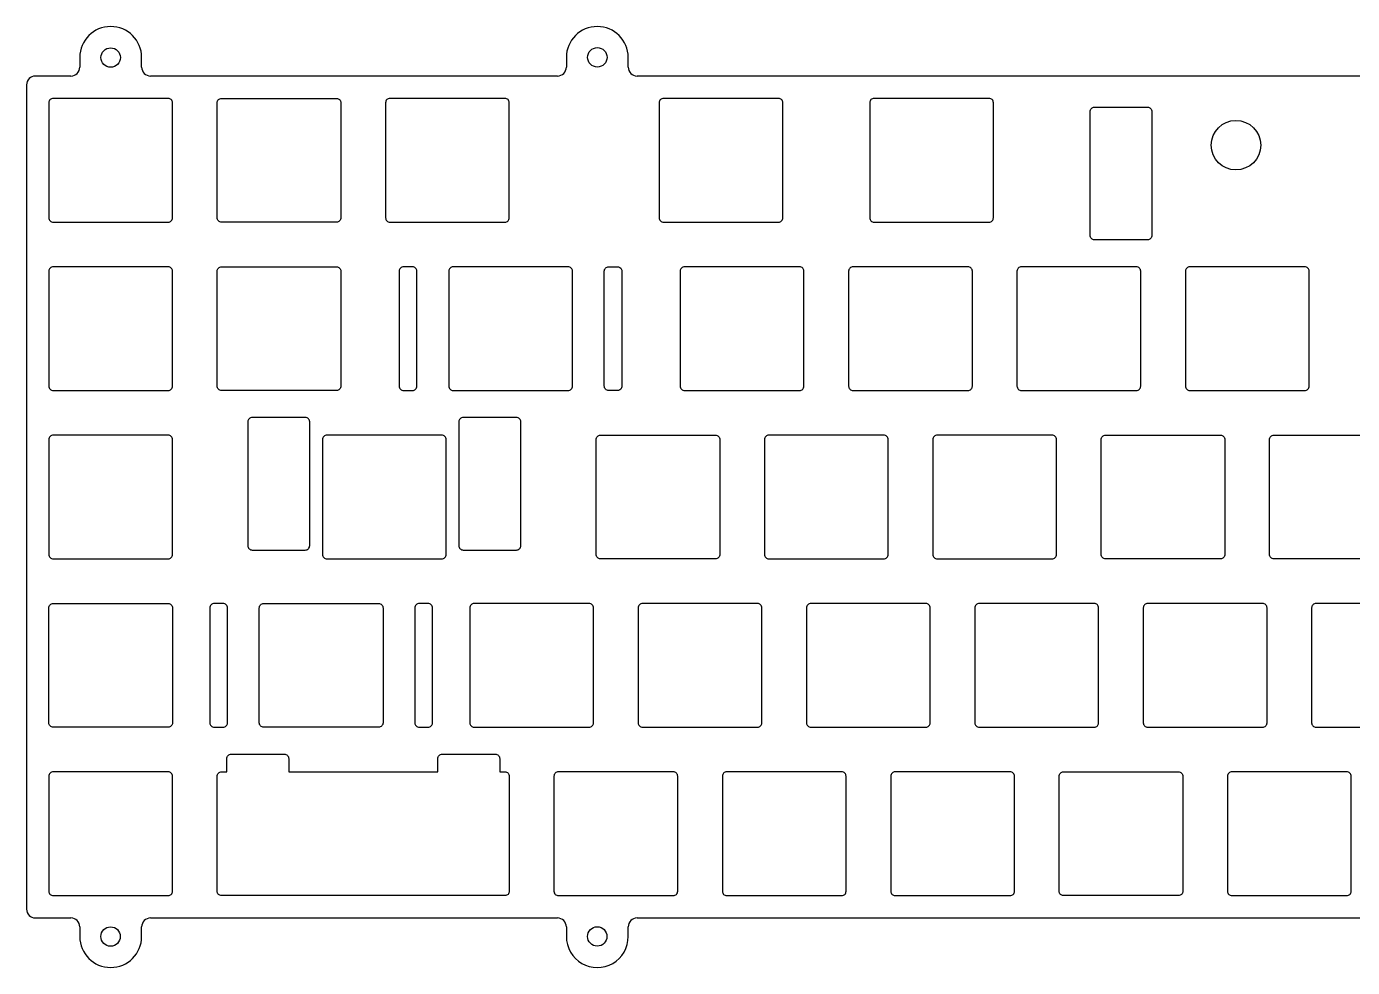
# Model space of a CAD drawing. Header units: millimetres. Extents: x -296 to 9, y 45 to 151.
# Drawn here: x -295.6 to -145.6, y 44.8 to 151.3 of the extents above; entities that cross this region are included whole.
import ezdxf

# ---------------------------------------------------------------- set-up
doc = ezdxf.new("R2010")
doc.units = ezdxf.units.MM
doc.layers.get('0').update_dxf_attribs({"linetype": 'CONTINUOUS'})

msp = doc.modelspace()

# ---------------------------------------------------------------- linework, layer by layer
for p, q in [((-289.588034, 147.78009), (-289.588034, 146.68009)), ((-289.588034, 147.78009), (-289.588034, 146.68009)), ((-282.588034, 146.68009), (-282.588034, 147.78009)), ((-282.588034, 146.68009), (-282.588034, 147.78009)), ((-234.538034, 147.78009), (-234.538034, 146.68009)), ((-234.538034, 147.78009), (-234.538034, 146.68009)), ((-227.538034, 146.68009), (-227.538034, 147.78009)), ((-227.538034, 146.68009), (-227.538034, 147.78009)), ((-290.588034, 145.68009), (-294.613034, 145.68009)), ((-290.588034, 145.68009), (-294.613034, 145.68009)), ((-235.538034, 145.68009), (-281.588034, 145.68009)), ((-235.538034, 145.68009), (-281.588034, 145.68009)), ((-138.188034, 145.68009), (-226.538034, 145.68009)), ((-138.188034, 145.68009), (-226.538034, 145.68009)), ((-295.613034, 144.68009), (-295.613034, 51.430091)), ((-295.613034, 144.68009), (-295.613034, 51.430091)), ((-294.613034, 50.430091), (-290.588034, 50.430091)), ((-294.613034, 50.430091), (-290.588034, 50.430091)), ((-281.588034, 50.430091), (-235.538034, 50.430091)), ((-281.588034, 50.430091), (-235.538034, 50.430091)), ((-226.538034, 50.430091), (-138.188034, 50.430091)), ((-226.538034, 50.430091), (-138.188034, 50.430091)), ((-289.588034, 49.430091), (-289.588034, 48.330091)), ((-289.588034, 49.430091), (-289.588034, 48.330091)), ((-282.588034, 48.330091), (-282.588034, 49.430091)), ((-282.588034, 48.330091), (-282.588034, 49.430091)), ((-234.538034, 49.430091), (-234.538034, 48.330091)), ((-234.538034, 49.430091), (-234.538034, 48.330091)), ((-227.538034, 48.330091), (-227.538034, 49.430091)), ((-227.538034, 48.330091), (-227.538034, 49.430091))]:
    msp.add_line(p, q)
for points in [[(-293.088034, 142.655187), (-293.088034, 129.655186, 0.4142135624), (-292.588034, 129.155186), (-292.101899, 129.155186), (-292.088034, 129.15509), (-280.088034, 129.15509), (-280.074168, 129.155186), (-279.588034, 129.155186, 0.4142135624), (-279.088033, 129.655187), (-279.088034, 142.655187, 0.4142135624), (-279.588035, 143.155186), (-292.588034, 143.155187, 0.4142135624)], [(-293.088034, 142.655187), (-293.088034, 129.655186, 0.4142135624), (-292.588034, 129.155186), (-292.101899, 129.155186), (-292.088034, 129.15509), (-280.088034, 129.15509), (-280.074168, 129.155186), (-279.588034, 129.155186, 0.4142135624), (-279.088033, 129.655187), (-279.088034, 142.655187, 0.4142135624), (-279.588035, 143.155186), (-292.588034, 143.155187, 0.4142135624)], [(-260.038033, 129.655187, -0.4142135624), (-260.538034, 129.155186), (-261.024168, 129.155186), (-261.038034, 129.15509), (-273.038034, 129.15509), (-273.051899, 129.155186), (-273.538034, 129.155186, -0.4142135624), (-274.038034, 129.655186), (-274.038034, 142.655187, -0.4142135624), (-273.538034, 143.155187), (-260.538035, 143.155186, -0.4142135624), (-260.038034, 142.655187)], [(-260.038033, 129.655187, -0.4142135624), (-260.538034, 129.155186), (-261.024168, 129.155186), (-261.038034, 129.15509), (-273.038034, 129.15509), (-273.051899, 129.155186), (-273.538034, 129.155186, -0.4142135624), (-274.038034, 129.655186), (-274.038034, 142.655187, -0.4142135624), (-273.538034, 143.155187), (-260.538035, 143.155186, -0.4142135624), (-260.038034, 142.655187)], [(-241.988034, 129.15509), (-241.974168, 129.155186), (-241.488034, 129.155186, 0.4142135624), (-240.988033, 129.655187), (-240.988034, 142.655187, 0.4142135624), (-241.488035, 143.155186), (-254.488034, 143.155187, 0.4142135624), (-254.988035, 142.655186), (-254.988034, 129.655186, 0.4142135624), (-254.488034, 129.155186), (-254.001899, 129.155186), (-253.988034, 129.15509)], [(-241.988034, 129.15509), (-241.974168, 129.155186), (-241.488034, 129.155186, 0.4142135624), (-240.988033, 129.655187), (-240.988034, 142.655187, 0.4142135624), (-241.488035, 143.155186), (-254.488034, 143.155187, 0.4142135624), (-254.988035, 142.655186), (-254.988034, 129.655186, 0.4142135624), (-254.488034, 129.155186), (-254.001899, 129.155186), (-253.988034, 129.15509)], [(-223.531784, 129.155186), (-223.045649, 129.155186), (-223.031784, 129.15509), (-211.031784, 129.15509), (-211.017918, 129.155186), (-210.531784, 129.155186, 0.4142135624), (-210.031783, 129.655187), (-210.031784, 142.655187, 0.4142135624), (-210.531784, 143.155187), (-223.531784, 143.155187, 0.4142135624), (-224.031785, 142.655186), (-224.031784, 129.655186, 0.4142135624)], [(-223.531784, 129.155186), (-223.045649, 129.155186), (-223.031784, 129.15509), (-211.031784, 129.15509), (-211.017918, 129.155186), (-210.531784, 129.155186, 0.4142135624), (-210.031783, 129.655187), (-210.031784, 142.655187, 0.4142135624), (-210.531784, 143.155187), (-223.531784, 143.155187, 0.4142135624), (-224.031785, 142.655186), (-224.031784, 129.655186, 0.4142135624)], [(-199.233149, 129.155186), (-199.219284, 129.15509), (-187.219284, 129.15509), (-187.205418, 129.155186), (-186.719284, 129.155186, 0.4142135624), (-186.219283, 129.655187), (-186.219284, 142.655187, 0.4142135624), (-186.719285, 143.155186), (-199.719284, 143.155187, 0.4142135624), (-200.219285, 142.655186), (-200.219284, 129.655186, 0.4142135624), (-199.719284, 129.155186)], [(-199.233149, 129.155186), (-199.219284, 129.15509), (-187.219284, 129.15509), (-187.205418, 129.155186), (-186.719284, 129.155186, 0.4142135624), (-186.219283, 129.655187), (-186.219284, 142.655187, 0.4142135624), (-186.719285, 143.155186), (-199.719284, 143.155187, 0.4142135624), (-200.219285, 142.655186), (-200.219284, 129.655186, 0.4142135624), (-199.719284, 129.155186)], [(-168.781784, 142.155187, -0.4142135624), (-168.281784, 141.655187), (-168.281784, 127.655187, -0.4142135624), (-168.781784, 127.155187), (-169.267918, 127.155186), (-169.281784, 127.15509), (-174.281784, 127.15509), (-174.295649, 127.155186), (-174.781785, 127.155186, -0.4142135624), (-175.281784, 127.655187), (-175.281784, 141.655187, -0.4142135624), (-174.781784, 142.155187)], [(-168.781784, 142.155187, -0.4142135624), (-168.281784, 141.655187), (-168.281784, 127.655187, -0.4142135624), (-168.781784, 127.155187), (-169.267918, 127.155186), (-169.281784, 127.15509), (-174.281784, 127.15509), (-174.295649, 127.155186), (-174.781785, 127.155186, -0.4142135624), (-175.281784, 127.655187), (-175.281784, 141.655187, -0.4142135624), (-174.781784, 142.155187)], [(-293.088034, 123.605186), (-293.088034, 110.605187, 0.4142135624), (-292.588035, 110.105186), (-292.101899, 110.105187), (-292.088034, 110.10509), (-280.088034, 110.10509), (-280.074168, 110.105187), (-279.588034, 110.105187, 0.4142135624), (-279.088034, 110.605187), (-279.088034, 123.605186, 0.4142135624), (-279.588033, 124.105187), (-292.588034, 124.105186, 0.4142135624)], [(-293.088034, 123.605186), (-293.088034, 110.605187, 0.4142135624), (-292.588035, 110.105186), (-292.101899, 110.105187), (-292.088034, 110.10509), (-280.088034, 110.10509), (-280.074168, 110.105187), (-279.588034, 110.105187, 0.4142135624), (-279.088034, 110.605187), (-279.088034, 123.605186, 0.4142135624), (-279.588033, 124.105187), (-292.588034, 124.105186, 0.4142135624)], [(-273.538035, 110.105186, -0.4142135624), (-274.038034, 110.605187), (-274.038034, 123.605186, -0.4142135624), (-273.538034, 124.105186), (-260.538033, 124.105187, -0.4142135624), (-260.038034, 123.605186), (-260.038034, 110.605187, -0.4142135624), (-260.538034, 110.105187), (-261.024168, 110.105187), (-261.038034, 110.10509), (-273.038034, 110.10509), (-273.051899, 110.105187)], [(-273.538035, 110.105186, -0.4142135624), (-274.038034, 110.605187), (-274.038034, 123.605186, -0.4142135624), (-273.538034, 124.105186), (-260.538033, 124.105187, -0.4142135624), (-260.038034, 123.605186), (-260.038034, 110.605187, -0.4142135624), (-260.538034, 110.105187), (-261.024168, 110.105187), (-261.038034, 110.10509), (-273.038034, 110.10509), (-273.051899, 110.105187)], [(-252.430418, 110.105187), (-251.944284, 110.105187, 0.4142135624), (-251.444284, 110.605187), (-251.444284, 123.605186, 0.4142135624), (-251.944283, 124.105187), (-252.944284, 124.105186, 0.4142135624), (-253.444283, 123.605185), (-253.444284, 110.605187, 0.4142135624), (-252.944285, 110.105186), (-252.458149, 110.105187)], [(-252.430418, 110.105187), (-251.944284, 110.105187, 0.4142135624), (-251.444284, 110.605187), (-251.444284, 123.605186, 0.4142135624), (-251.944283, 124.105187), (-252.944284, 124.105186, 0.4142135624), (-253.444283, 123.605185), (-253.444284, 110.605187, 0.4142135624), (-252.944285, 110.105186), (-252.458149, 110.105187)], [(-247.844283, 123.605185), (-247.844284, 110.605187, 0.4142135624), (-247.344284, 110.105187), (-246.858149, 110.105187), (-246.844284, 110.10509), (-234.844284, 110.10509), (-234.830418, 110.105187), (-234.344284, 110.105187, 0.4142135624), (-233.844284, 110.605187), (-233.844284, 123.605186, 0.4142135624), (-234.344282, 124.105186), (-247.344284, 124.105186, 0.4142135624)], [(-247.844283, 123.605185), (-247.844284, 110.605187, 0.4142135624), (-247.344284, 110.105187), (-246.858149, 110.105187), (-246.844284, 110.10509), (-234.844284, 110.10509), (-234.830418, 110.105187), (-234.344284, 110.105187, 0.4142135624), (-233.844284, 110.605187), (-233.844284, 123.605186, 0.4142135624), (-234.344282, 124.105186), (-247.344284, 124.105186, 0.4142135624)], [(-230.244284, 123.605186, -0.4142135624), (-229.744284, 124.105186), (-228.744283, 124.105187, -0.4142135624), (-228.244284, 123.605186), (-228.244284, 110.605187, -0.4142135624), (-228.744284, 110.105187), (-229.230418, 110.105187), (-229.258149, 110.105187), (-229.744285, 110.105186, -0.4142135624), (-230.244284, 110.605187)], [(-230.244284, 123.605186, -0.4142135624), (-229.744284, 124.105186), (-228.744283, 124.105187, -0.4142135624), (-228.244284, 123.605186), (-228.244284, 110.605187, -0.4142135624), (-228.744284, 110.105187), (-229.230418, 110.105187), (-229.258149, 110.105187), (-229.744285, 110.105186, -0.4142135624), (-230.244284, 110.605187)], [(-220.664399, 110.105187), (-220.650534, 110.10509), (-208.650534, 110.10509), (-208.636668, 110.105187), (-208.150534, 110.105187, 0.4142135624), (-207.650534, 110.605187), (-207.650534, 123.605186, 0.4142135624), (-208.150532, 124.105186), (-221.150534, 124.105186, 0.4142135624), (-221.650534, 123.605186), (-221.650534, 110.605187, 0.4142135624), (-221.150535, 110.105186)], [(-220.664399, 110.105187), (-220.650534, 110.10509), (-208.650534, 110.10509), (-208.636668, 110.105187), (-208.150534, 110.105187, 0.4142135624), (-207.650534, 110.605187), (-207.650534, 123.605186, 0.4142135624), (-208.150532, 124.105186), (-221.150534, 124.105186, 0.4142135624), (-221.650534, 123.605186), (-221.650534, 110.605187, 0.4142135624), (-221.150535, 110.105186)], [(-188.600534, 110.605187), (-188.600534, 123.605186, 0.4142135624), (-189.100532, 124.105186), (-202.100534, 124.105186, 0.4142135624), (-202.600534, 123.605186), (-202.600534, 110.605187, 0.4142135624), (-202.100535, 110.105186), (-201.614399, 110.105187), (-201.600534, 110.10509), (-189.600534, 110.10509), (-189.586668, 110.105187), (-189.100534, 110.105187, 0.4142135624)], [(-188.600534, 110.605187), (-188.600534, 123.605186, 0.4142135624), (-189.100532, 124.105186), (-202.100534, 124.105186, 0.4142135624), (-202.600534, 123.605186), (-202.600534, 110.605187, 0.4142135624), (-202.100535, 110.105186), (-201.614399, 110.105187), (-201.600534, 110.10509), (-189.600534, 110.10509), (-189.586668, 110.105187), (-189.100534, 110.105187, 0.4142135624)], [(-170.550534, 110.10509), (-170.536668, 110.105187), (-170.050534, 110.105187, 0.4142135624), (-169.550534, 110.605187), (-169.550534, 123.605186, 0.4142135624), (-170.050532, 124.105186), (-183.050534, 124.105186, 0.4142135624), (-183.550533, 123.605185), (-183.550534, 110.605187, 0.4142135624), (-183.050535, 110.105186), (-182.564399, 110.105187), (-182.550534, 110.10509)], [(-170.550534, 110.10509), (-170.536668, 110.105187), (-170.050534, 110.105187, 0.4142135624), (-169.550534, 110.605187), (-169.550534, 123.605186, 0.4142135624), (-170.050532, 124.105186), (-183.050534, 124.105186, 0.4142135624), (-183.550533, 123.605185), (-183.550534, 110.605187, 0.4142135624), (-183.050535, 110.105186), (-182.564399, 110.105187), (-182.550534, 110.10509)], [(-164.000535, 110.105186), (-163.514399, 110.105187), (-163.500534, 110.10509), (-151.500534, 110.10509), (-151.486668, 110.105187), (-151.000534, 110.105187, 0.4142135624), (-150.500534, 110.605187), (-150.500534, 123.605186, 0.4142135624), (-151.000534, 124.105186), (-164.000534, 124.105186, 0.4142135624), (-164.500533, 123.605185), (-164.500534, 110.605187, 0.4142135624)], [(-164.000535, 110.105186), (-163.514399, 110.105187), (-163.500534, 110.10509), (-151.500534, 110.10509), (-151.486668, 110.105187), (-151.000534, 110.105187, 0.4142135624), (-150.500534, 110.605187), (-150.500534, 123.605186, 0.4142135624), (-151.000534, 124.105186), (-164.000534, 124.105186, 0.4142135624), (-164.500533, 123.605185), (-164.500534, 110.605187, 0.4142135624)], [(-264.555918, 92.055187), (-264.069784, 92.055187, 0.4142135624), (-263.569784, 92.555187), (-263.569784, 106.555187, 0.4142135624), (-264.069784, 107.055187), (-270.069784, 107.055187, 0.4142135624), (-270.569785, 106.555186), (-270.569784, 92.555187, 0.4142135624), (-270.069785, 92.055186), (-269.583649, 92.055187), (-269.569784, 92.05509), (-264.569784, 92.05509)], [(-264.555918, 92.055187), (-264.069784, 92.055187, 0.4142135624), (-263.569784, 92.555187), (-263.569784, 106.555187, 0.4142135624), (-264.069784, 107.055187), (-270.069784, 107.055187, 0.4142135624), (-270.569785, 106.555186), (-270.569784, 92.555187, 0.4142135624), (-270.069785, 92.055186), (-269.583649, 92.055187), (-269.569784, 92.05509), (-264.569784, 92.05509)], [(-239.693784, 92.555187), (-239.693784, 106.555187, 0.4142135624), (-240.193783, 107.055186), (-246.193784, 107.055187, 0.4142135624), (-246.693785, 106.555186), (-246.693784, 92.555187, 0.4142135624), (-246.193785, 92.055186), (-245.707649, 92.055187), (-245.693784, 92.05509), (-240.693784, 92.05509), (-240.679918, 92.055187), (-240.193784, 92.055187, 0.4142135624)], [(-239.693784, 92.555187), (-239.693784, 106.555187, 0.4142135624), (-240.193783, 107.055186), (-246.193784, 107.055187, 0.4142135624), (-246.693785, 106.555186), (-246.693784, 92.555187, 0.4142135624), (-246.193785, 92.055186), (-245.707649, 92.055187), (-245.693784, 92.05509), (-240.693784, 92.05509), (-240.679918, 92.055187), (-240.193784, 92.055187, 0.4142135624)], [(-292.588034, 91.055186), (-292.101899, 91.055186), (-292.088034, 91.05509), (-280.088034, 91.05509), (-280.074168, 91.055186), (-279.588034, 91.055186, 0.4142135624), (-279.088033, 91.555187), (-279.088034, 104.555187, 0.4142135624), (-279.588034, 105.055187), (-292.588034, 105.055187, 0.4142135624), (-293.088035, 104.555186), (-293.088034, 91.555186, 0.4142135624)], [(-292.588034, 91.055186), (-292.101899, 91.055186), (-292.088034, 91.05509), (-280.088034, 91.05509), (-280.074168, 91.055186), (-279.588034, 91.055186, 0.4142135624), (-279.088033, 91.555187), (-279.088034, 104.555187, 0.4142135624), (-279.588034, 105.055187), (-292.588034, 105.055187, 0.4142135624), (-293.088035, 104.555186), (-293.088034, 91.555186, 0.4142135624)], [(-261.131784, 91.05509), (-249.131784, 91.05509), (-249.117918, 91.055186), (-248.631784, 91.055186, 0.4142135624), (-248.131783, 91.555187), (-248.131784, 104.555187, 0.4142135624), (-248.631784, 105.055187), (-261.631784, 105.055187, 0.4142135624), (-262.131784, 104.555185), (-262.131784, 91.555186, 0.4142135624), (-261.631784, 91.055186), (-261.145649, 91.055186)], [(-261.131784, 91.05509), (-249.131784, 91.05509), (-249.117918, 91.055186), (-248.631784, 91.055186, 0.4142135624), (-248.131783, 91.555187), (-248.131784, 104.555187, 0.4142135624), (-248.631784, 105.055187), (-261.631784, 105.055187, 0.4142135624), (-262.131784, 104.555185), (-262.131784, 91.555186, 0.4142135624), (-261.631784, 91.055186), (-261.145649, 91.055186)], [(-231.175534, 104.555185, -0.4142135624), (-230.675534, 105.055187), (-217.675533, 105.055186, -0.4142135624), (-217.175534, 104.555187), (-217.175533, 91.555187, -0.4142135624), (-217.675534, 91.055186), (-218.161668, 91.055186), (-218.175534, 91.05509), (-230.175534, 91.05509), (-230.189399, 91.055186), (-230.675534, 91.055186, -0.4142135624), (-231.175534, 91.555186)], [(-231.175534, 104.555185, -0.4142135624), (-230.675534, 105.055187), (-217.675533, 105.055186, -0.4142135624), (-217.175534, 104.555187), (-217.175533, 91.555187, -0.4142135624), (-217.675534, 91.055186), (-218.161668, 91.055186), (-218.175534, 91.05509), (-230.175534, 91.05509), (-230.189399, 91.055186), (-230.675534, 91.055186, -0.4142135624), (-231.175534, 91.555186)], [(-199.125534, 91.05509), (-199.111668, 91.055186), (-198.625534, 91.055186, 0.4142135624), (-198.125533, 91.555187), (-198.125534, 104.555187, 0.4142135624), (-198.625533, 105.055186), (-211.625534, 105.055187, 0.4142135624), (-212.125534, 104.555185), (-212.125534, 91.555186, 0.4142135624), (-211.625534, 91.055186), (-211.139399, 91.055186), (-211.125534, 91.05509)], [(-199.125534, 91.05509), (-199.111668, 91.055186), (-198.625534, 91.055186, 0.4142135624), (-198.125533, 91.555187), (-198.125534, 104.555187, 0.4142135624), (-198.625533, 105.055186), (-211.625534, 105.055187, 0.4142135624), (-212.125534, 104.555185), (-212.125534, 91.555186, 0.4142135624), (-211.625534, 91.055186), (-211.139399, 91.055186), (-211.125534, 91.05509)], [(-192.075534, 91.05509), (-180.075534, 91.05509), (-180.061668, 91.055186), (-179.575534, 91.055186, 0.4142135624), (-179.075533, 91.555187), (-179.075534, 104.555187, 0.4142135624), (-179.575533, 105.055186), (-192.575534, 105.055187, 0.4142135624), (-193.075534, 104.555185), (-193.075534, 91.555186, 0.4142135624), (-192.575534, 91.055186), (-192.089399, 91.055186)], [(-192.075534, 91.05509), (-180.075534, 91.05509), (-180.061668, 91.055186), (-179.575534, 91.055186, 0.4142135624), (-179.075533, 91.555187), (-179.075534, 104.555187, 0.4142135624), (-179.575533, 105.055186), (-192.575534, 105.055187, 0.4142135624), (-193.075534, 104.555185), (-193.075534, 91.555186, 0.4142135624), (-192.575534, 91.055186), (-192.089399, 91.055186)], [(-160.025533, 91.555187, -0.4142135624), (-160.525534, 91.055186), (-161.011668, 91.055186), (-161.025534, 91.05509), (-173.025534, 91.05509), (-173.039399, 91.055186), (-173.525534, 91.055186, -0.4142135624), (-174.025534, 91.555186), (-174.025534, 104.555185, -0.4142135624), (-173.525534, 105.055187), (-160.525533, 105.055186, -0.4142135624), (-160.025534, 104.555187)], [(-160.025533, 91.555187, -0.4142135624), (-160.525534, 91.055186), (-161.011668, 91.055186), (-161.025534, 91.05509), (-173.025534, 91.05509), (-173.039399, 91.055186), (-173.525534, 91.055186, -0.4142135624), (-174.025534, 91.555186), (-174.025534, 104.555185, -0.4142135624), (-173.525534, 105.055187), (-160.525533, 105.055186, -0.4142135624), (-160.025534, 104.555187)], [(-154.975534, 104.555185, -0.4142135624), (-154.475534, 105.055187), (-141.475534, 105.055187, -0.4142135624), (-140.975534, 104.555187), (-140.975534, 91.555186, -0.4142135624), (-141.475534, 91.055186), (-141.961668, 91.055186), (-141.975534, 91.05509), (-153.975534, 91.05509), (-153.989399, 91.055186), (-154.475534, 91.055186, -0.4142135624), (-154.975534, 91.555186)], [(-154.975534, 104.555185, -0.4142135624), (-154.475534, 105.055187), (-141.475534, 105.055187, -0.4142135624), (-140.975534, 104.555187), (-140.975534, 91.555186, -0.4142135624), (-141.475534, 91.055186), (-141.961668, 91.055186), (-141.975534, 91.05509), (-153.975534, 91.05509), (-153.989399, 91.055186), (-154.475534, 91.055186, -0.4142135624), (-154.975534, 91.555186)], [(-292.588034, 72.005186, -0.4142135624), (-293.088034, 72.505186), (-293.088035, 85.505186, -0.4142135624), (-292.588034, 86.005187), (-279.588033, 86.005187, -0.4142135624), (-279.088034, 85.505186), (-279.088034, 72.505187, -0.4142135624), (-279.588034, 72.005187), (-280.074168, 72.005187), (-280.088034, 72.00509), (-292.088034, 72.00509), (-292.101899, 72.005187)], [(-292.588034, 72.005186, -0.4142135624), (-293.088034, 72.505186), (-293.088035, 85.505186, -0.4142135624), (-292.588034, 86.005187), (-279.588033, 86.005187, -0.4142135624), (-279.088034, 85.505186), (-279.088034, 72.505187, -0.4142135624), (-279.588034, 72.005187), (-280.074168, 72.005187), (-280.088034, 72.00509), (-292.088034, 72.00509), (-292.101899, 72.005187)], [(-273.889399, 72.005187), (-273.861668, 72.005187), (-273.375534, 72.005187, 0.4142135624), (-272.875534, 72.505187), (-272.875534, 85.505186, 0.4142135624), (-273.375533, 86.005187), (-274.375534, 86.005187, 0.4142135624), (-274.875534, 85.505185), (-274.875534, 72.505186, 0.4142135624), (-274.375533, 72.005187)], [(-273.889399, 72.005187), (-273.861668, 72.005187), (-273.375534, 72.005187, 0.4142135624), (-272.875534, 72.505187), (-272.875534, 85.505186, 0.4142135624), (-273.375533, 86.005187), (-274.375534, 86.005187, 0.4142135624), (-274.875534, 85.505185), (-274.875534, 72.505186, 0.4142135624), (-274.375533, 72.005187)], [(-255.775532, 86.005187, -0.4142135624), (-255.275533, 85.505186), (-255.275533, 72.505187, -0.4142135624), (-255.775533, 72.005187), (-256.261668, 72.005187), (-256.275533, 72.00509), (-268.275534, 72.00509), (-268.289399, 72.005187), (-268.775533, 72.005187, -0.4142135624), (-269.275534, 72.505186), (-269.275534, 85.505185, -0.4142135624), (-268.775534, 86.005187)], [(-255.775532, 86.005187, -0.4142135624), (-255.275533, 85.505186), (-255.275533, 72.505187, -0.4142135624), (-255.775533, 72.005187), (-256.261668, 72.005187), (-256.275533, 72.00509), (-268.275534, 72.00509), (-268.289399, 72.005187), (-268.775533, 72.005187, -0.4142135624), (-269.275534, 72.505186), (-269.275534, 85.505185, -0.4142135624), (-268.775534, 86.005187)], [(-250.689399, 72.005187), (-250.661668, 72.005187), (-250.175534, 72.005187, 0.4142135624), (-249.675534, 72.505187), (-249.675534, 85.505186, 0.4142135624), (-250.175533, 86.005187), (-251.175534, 86.005187, 0.4142135624), (-251.675534, 85.505185), (-251.675534, 72.505186, 0.4142135624), (-251.175534, 72.005186)], [(-250.689399, 72.005187), (-250.661668, 72.005187), (-250.175534, 72.005187, 0.4142135624), (-249.675534, 72.505187), (-249.675534, 85.505186, 0.4142135624), (-250.175533, 86.005187), (-251.175534, 86.005187, 0.4142135624), (-251.675534, 85.505185), (-251.675534, 72.505186, 0.4142135624), (-251.175534, 72.005186)], [(-245.463035, 85.505186), (-245.463034, 72.505186, 0.4142135624), (-244.963034, 72.005186), (-244.476899, 72.005187), (-244.463034, 72.00509), (-232.463034, 72.00509), (-232.449168, 72.005187), (-231.963034, 72.005187, 0.4142135624), (-231.463034, 72.505187), (-231.463034, 85.505186, 0.4142135624), (-231.963034, 86.005186), (-244.963034, 86.005187, 0.4142135624)], [(-245.463035, 85.505186), (-245.463034, 72.505186, 0.4142135624), (-244.963034, 72.005186), (-244.476899, 72.005187), (-244.463034, 72.00509), (-232.463034, 72.00509), (-232.449168, 72.005187), (-231.963034, 72.005187, 0.4142135624), (-231.463034, 72.505187), (-231.463034, 85.505186, 0.4142135624), (-231.963034, 86.005186), (-244.963034, 86.005187, 0.4142135624)], [(-226.413035, 85.505186), (-226.413034, 72.505186, 0.4142135624), (-225.913034, 72.005186), (-225.426899, 72.005187), (-225.413034, 72.00509), (-213.413034, 72.00509), (-213.399168, 72.005187), (-212.913034, 72.005187, 0.4142135624), (-212.413034, 72.505187), (-212.413034, 85.505186, 0.4142135624), (-212.913034, 86.005186), (-225.913034, 86.005187, 0.4142135624)], [(-226.413035, 85.505186), (-226.413034, 72.505186, 0.4142135624), (-225.913034, 72.005186), (-225.426899, 72.005187), (-225.413034, 72.00509), (-213.413034, 72.00509), (-213.399168, 72.005187), (-212.913034, 72.005187, 0.4142135624), (-212.413034, 72.505187), (-212.413034, 85.505186, 0.4142135624), (-212.913034, 86.005186), (-225.913034, 86.005187, 0.4142135624)], [(-206.863034, 72.005186), (-206.376899, 72.005187), (-206.363034, 72.00509), (-194.363034, 72.00509), (-194.349168, 72.005187), (-193.863034, 72.005187, 0.4142135624), (-193.363034, 72.505187), (-193.363034, 85.505186, 0.4142135624), (-193.863032, 86.005186), (-206.863034, 86.005187, 0.4142135624), (-207.363035, 85.505186), (-207.363034, 72.505186, 0.4142135624)], [(-206.863034, 72.005186), (-206.376899, 72.005187), (-206.363034, 72.00509), (-194.363034, 72.00509), (-194.349168, 72.005187), (-193.863034, 72.005187, 0.4142135624), (-193.363034, 72.505187), (-193.363034, 85.505186, 0.4142135624), (-193.863032, 86.005186), (-206.863034, 86.005187, 0.4142135624), (-207.363035, 85.505186), (-207.363034, 72.505186, 0.4142135624)], [(-187.326899, 72.005187), (-187.313034, 72.00509), (-175.313034, 72.00509), (-175.299168, 72.005187), (-174.813034, 72.005187, 0.4142135624), (-174.313034, 72.505187), (-174.313034, 85.505186, 0.4142135624), (-174.813032, 86.005186), (-187.813034, 86.005187, 0.4142135624), (-188.313035, 85.505186), (-188.313034, 72.505186, 0.4142135624), (-187.813034, 72.005186)], [(-187.326899, 72.005187), (-187.313034, 72.00509), (-175.313034, 72.00509), (-175.299168, 72.005187), (-174.813034, 72.005187, 0.4142135624), (-174.313034, 72.505187), (-174.313034, 85.505186, 0.4142135624), (-174.813032, 86.005186), (-187.813034, 86.005187, 0.4142135624), (-188.313035, 85.505186), (-188.313034, 72.505186, 0.4142135624), (-187.813034, 72.005186)], [(-155.263034, 72.505187), (-155.263034, 85.505186, 0.4142135624), (-155.763032, 86.005186), (-168.763034, 86.005187, 0.4142135624), (-169.263034, 85.505185), (-169.263034, 72.505186, 0.4142135624), (-168.763034, 72.005186), (-168.276899, 72.005187), (-168.263034, 72.00509), (-156.263034, 72.00509), (-156.249168, 72.005187), (-155.763034, 72.005187, 0.4142135624)], [(-155.263034, 72.505187), (-155.263034, 85.505186, 0.4142135624), (-155.763032, 86.005186), (-168.763034, 86.005187, 0.4142135624), (-169.263034, 85.505185), (-169.263034, 72.505186, 0.4142135624), (-168.763034, 72.005186), (-168.276899, 72.005187), (-168.263034, 72.00509), (-156.263034, 72.00509), (-156.249168, 72.005187), (-155.763034, 72.005187, 0.4142135624)], [(-149.213034, 72.00509), (-137.213034, 72.00509), (-137.199168, 72.005187), (-136.713034, 72.005187, 0.4142135624), (-136.213034, 72.505187), (-136.213034, 85.505186, 0.4142135624), (-136.713034, 86.005186), (-149.713034, 86.005187, 0.4142135624), (-150.213034, 85.505187), (-150.213034, 72.505186, 0.4142135624), (-149.713034, 72.005186), (-149.226899, 72.005187)], [(-149.213034, 72.00509), (-137.213034, 72.00509), (-137.199168, 72.005187), (-136.713034, 72.005187, 0.4142135624), (-136.213034, 72.505187), (-136.213034, 85.505186, 0.4142135624), (-136.713034, 86.005186), (-149.713034, 86.005187, 0.4142135624), (-150.213034, 85.505187), (-150.213034, 72.505186, 0.4142135624), (-149.713034, 72.005186), (-149.226899, 72.005187)], [(-242.575033, 68.955186, -0.4142135624), (-242.075034, 68.455187), (-242.075034, 66.955187), (-241.488033, 66.955186, -0.4142135624), (-240.988034, 66.455187), (-240.988033, 53.455187, -0.4142135624), (-241.488034, 52.955186), (-241.974168, 52.955186), (-241.988034, 52.95509), (-273.038034, 52.95509), (-273.051899, 52.955186), (-273.538035, 52.955186, -0.4142135624), (-274.038034, 53.455187), (-274.038035, 66.455186, -0.4142135624), (-273.538034, 66.955187), (-272.951034, 66.955186), (-272.951035, 68.455186, -0.4142135624), (-272.451034, 68.955187), (-266.451035, 68.955186, -0.4142135624), (-265.951034, 68.455187), (-265.951034, 66.955186), (-249.075034, 66.955186), (-249.075035, 68.455186, -0.4142135624), (-248.575034, 68.955187)], [(-242.575033, 68.955186, -0.4142135624), (-242.075034, 68.455187), (-242.075034, 66.955187), (-241.488033, 66.955186, -0.4142135624), (-240.988034, 66.455187), (-240.988033, 53.455187, -0.4142135624), (-241.488034, 52.955186), (-241.974168, 52.955186), (-241.988034, 52.95509), (-273.038034, 52.95509), (-273.051899, 52.955186), (-273.538035, 52.955186, -0.4142135624), (-274.038034, 53.455187), (-274.038035, 66.455186, -0.4142135624), (-273.538034, 66.955187), (-272.951034, 66.955186), (-272.951035, 68.455186, -0.4142135624), (-272.451034, 68.955187), (-266.451035, 68.955186, -0.4142135624), (-265.951034, 68.455187), (-265.951034, 66.955186), (-249.075034, 66.955186), (-249.075035, 68.455186, -0.4142135624), (-248.575034, 68.955187)], [(-280.074168, 52.955186), (-279.588034, 52.955186, 0.4142135624), (-279.088033, 53.455187), (-279.088034, 66.455187, 0.4142135624), (-279.588034, 66.955187), (-292.588034, 66.955187, 0.4142135624), (-293.088035, 66.455186), (-293.088034, 53.455187, 0.4142135624), (-292.588035, 52.955186), (-292.101899, 52.955186), (-292.088034, 52.95509), (-280.088034, 52.95509)], [(-280.074168, 52.955186), (-279.588034, 52.955186, 0.4142135624), (-279.088033, 53.455187), (-279.088034, 66.455187, 0.4142135624), (-279.588034, 66.955187), (-292.588034, 66.955187, 0.4142135624), (-293.088035, 66.455186), (-293.088034, 53.455187, 0.4142135624), (-292.588035, 52.955186), (-292.101899, 52.955186), (-292.088034, 52.95509), (-280.088034, 52.95509)], [(-222.438033, 66.955186), (-235.438034, 66.955187, 0.4142135624), (-235.938035, 66.455186), (-235.938034, 53.455187, 0.4142135624), (-235.438035, 52.955186), (-234.951899, 52.955186), (-234.938034, 52.95509), (-222.938034, 52.95509), (-222.924168, 52.955186), (-222.438034, 52.955186, 0.4142135624), (-221.938033, 53.455187), (-221.938034, 66.455187, 0.4142135624)], [(-222.438033, 66.955186), (-235.438034, 66.955187, 0.4142135624), (-235.938035, 66.455186), (-235.938034, 53.455187, 0.4142135624), (-235.438035, 52.955186), (-234.951899, 52.955186), (-234.938034, 52.95509), (-222.938034, 52.95509), (-222.924168, 52.955186), (-222.438034, 52.955186, 0.4142135624), (-221.938033, 53.455187), (-221.938034, 66.455187, 0.4142135624)], [(-216.388035, 52.955186), (-215.901899, 52.955186), (-215.888034, 52.95509), (-203.888034, 52.95509), (-203.874168, 52.955186), (-203.388034, 52.955186, 0.4142135624), (-202.888033, 53.455187), (-202.888034, 66.455187, 0.4142135624), (-203.388033, 66.955186), (-216.388034, 66.955187, 0.4142135624), (-216.888035, 66.455186), (-216.888034, 53.455187, 0.4142135624)], [(-216.388035, 52.955186), (-215.901899, 52.955186), (-215.888034, 52.95509), (-203.888034, 52.95509), (-203.874168, 52.955186), (-203.388034, 52.955186, 0.4142135624), (-202.888033, 53.455187), (-202.888034, 66.455187, 0.4142135624), (-203.388033, 66.955186), (-216.388034, 66.955187, 0.4142135624), (-216.888035, 66.455186), (-216.888034, 53.455187, 0.4142135624)], [(-197.338035, 52.955186), (-196.851899, 52.955186), (-196.838034, 52.95509), (-184.838034, 52.95509), (-184.824168, 52.955186), (-184.338034, 52.955186, 0.4142135624), (-183.838033, 53.455187), (-183.838034, 66.455187, 0.4142135624), (-184.338034, 66.955187), (-197.338034, 66.955187, 0.4142135624), (-197.838035, 66.455186), (-197.838034, 53.455187, 0.4142135624)], [(-197.338035, 52.955186), (-196.851899, 52.955186), (-196.838034, 52.95509), (-184.838034, 52.95509), (-184.824168, 52.955186), (-184.338034, 52.955186, 0.4142135624), (-183.838033, 53.455187), (-183.838034, 66.455187, 0.4142135624), (-184.338034, 66.955187), (-197.338034, 66.955187, 0.4142135624), (-197.838035, 66.455186), (-197.838034, 53.455187, 0.4142135624)], [(-178.788034, 66.455185, -0.4142135624), (-178.288034, 66.955187), (-165.288034, 66.955187, -0.4142135624), (-164.788034, 66.455187), (-164.788033, 53.455187, -0.4142135624), (-165.288034, 52.955186), (-165.774168, 52.955186), (-165.788034, 52.95509), (-177.788034, 52.95509), (-177.801899, 52.955186), (-178.288035, 52.955186, -0.4142135624), (-178.788034, 53.455187)], [(-178.788034, 66.455185, -0.4142135624), (-178.288034, 66.955187), (-165.288034, 66.955187, -0.4142135624), (-164.788034, 66.455187), (-164.788033, 53.455187, -0.4142135624), (-165.288034, 52.955186), (-165.774168, 52.955186), (-165.788034, 52.95509), (-177.788034, 52.95509), (-177.801899, 52.955186), (-178.288035, 52.955186, -0.4142135624), (-178.788034, 53.455187)], [(-146.724168, 52.955186), (-146.238034, 52.955186, 0.4142135624), (-145.738033, 53.455187), (-145.738034, 66.455187, 0.4142135624), (-146.238035, 66.955186), (-159.238034, 66.955187, 0.4142135624), (-159.738034, 66.455185), (-159.738034, 53.455187, 0.4142135624), (-159.238035, 52.955186), (-158.751899, 52.955186), (-158.738034, 52.95509), (-146.738034, 52.95509)], [(-146.724168, 52.955186), (-146.238034, 52.955186, 0.4142135624), (-145.738033, 53.455187), (-145.738034, 66.455187, 0.4142135624), (-146.238035, 66.955186), (-159.238034, 66.955187, 0.4142135624), (-159.738034, 66.455185), (-159.738034, 53.455187, 0.4142135624), (-159.238035, 52.955186), (-158.751899, 52.955186), (-158.738034, 52.95509), (-146.738034, 52.95509)]]:
    msp.add_lwpolyline(points, format="xyb", close=True)
for centre, radius in [((-286.09, 147.77), 1.1), ((-286.09, 147.77), 1.1), ((-231.03, 147.79), 1.1), ((-231.03, 147.79), 1.1), ((-158.780847, 137.855756), 2.8), ((-158.780847, 137.855756), 2.8), ((-286.1, 48.33), 1.1), ((-286.1, 48.33), 1.1), ((-231.04, 48.34), 1.1), ((-231.04, 48.34), 1.1)]:
    msp.add_circle(centre, radius)
for centre, radius, start, end in [((-286.088034, 147.78009), 3.5, 0, 180), ((-286.088034, 147.78009), 3.5, 0, 180), ((-231.038034, 147.78009), 3.5, 0, 180), ((-231.038034, 147.78009), 3.5, 0, 180), ((-294.613034, 144.68009), 1, 90, 180), ((-294.613034, 144.68009), 1, 90, 180), ((-290.588034, 146.68009), 1, -90, 0), ((-290.588034, 146.68009), 1, -90, 0), ((-281.588034, 146.68009), 1, 180, 270), ((-281.588034, 146.68009), 1, 180, 270), ((-235.538034, 146.68009), 1, -90, 0), ((-235.538034, 146.68009), 1, -90, 0), ((-226.538034, 146.68009), 1, 180, 270), ((-226.538034, 146.68009), 1, 180, 270), ((-294.613034, 51.430091), 1, 180, 270), ((-294.613034, 51.430091), 1, 180, 270), ((-290.588034, 49.430091), 1, 0, 90), ((-290.588034, 49.430091), 1, 0, 90), ((-281.588034, 49.430091), 1, 90, 180), ((-281.588034, 49.430091), 1, 90, 180), ((-235.538034, 49.430091), 1, 0, 90), ((-235.538034, 49.430091), 1, 0, 90), ((-226.538034, 49.430091), 1, 90, 180), ((-226.538034, 49.430091), 1, 90, 180), ((-286.088034, 48.330091), 3.5, -180, 0), ((-286.088034, 48.330091), 3.5, -180, 0), ((-231.038034, 48.330091), 3.5, -180, 0.0000054), ((-231.038034, 48.330091), 3.5, -180, 0.0000054)]:
    msp.add_arc(centre, radius, start, end)

doc.saveas('drawing.dxf')
